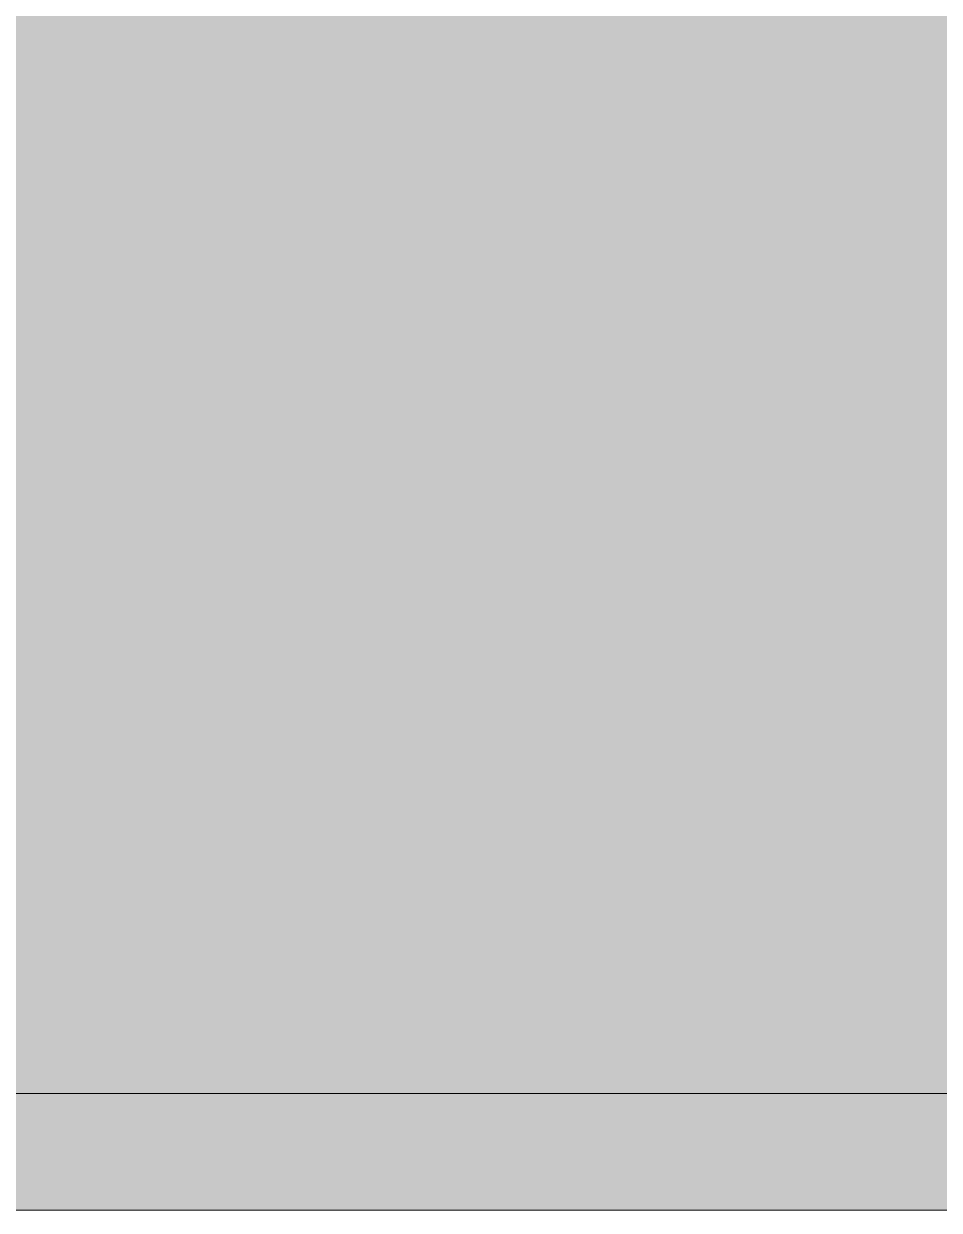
# Model space of a CAD drawing. Header units: inches. Extents: x -4169 to -1846, y 9706 to 12377.
# Drawn here: x -3799.432 to -3798.452, y 10553.189 to 10554.46 of the extents above; entities that cross this region are included whole.
import ezdxf

# ---------------------------------------------------------------- set-up
doc = ezdxf.new("R2010")
doc.units = ezdxf.units.IN
doc.header["$MEASUREMENT"] = 0
for name, color, linetype, lineweight in [('0-1', 7, 'Continuous', 5), ('0-2', 50, 'Continuous', 18), ('I-FURN-1', 250, 'Continuous', 9), ('I-FURN-3', 55, 'Continuous', 9)]:
    doc.layers.add(name, color=color, linetype=linetype, lineweight=lineweight)

# ---------------------------------------------------------------- blocks, each defined once
blk = doc.blocks.new('Entertainment_Center_14771 - Entertainment_Center_14771-1372851-ENLARGED RCP - 3RD FLOOR PLAN')
at = {"layer": 'I-FURN-3'}
for points in [[(13.9962, -6), (36, -6), (36, 10), (18, 10), (18, 6), (-18, 6), (-18, 10), (-36, 10), (-36, -6), (13.2173, -6)], [(24.4721, -6.125), (36, -6.125), (36, -6), (-36, -6), (-36, -6.125), (19, -6.125)]]:
    blk.add_hatch(color=256, dxfattribs=at).paths.add_polyline_path(points, flags=0)
at = {"layer": 'I-FURN-1'}
for p, q in [((36, -6), (-36, -6)), ((36, -6), (-36, -6)), ((-36, -6.125), (36, -6.125))]:
    blk.add_line(p, q, dxfattribs=at)
blk = doc.blocks.new('CTR - 1st Phase - Unit Layouts_rvt-1-ENLARGED RCP - 3RD FLOOR PLAN')
at = {"layer": '0-2'}
blk.add_blockref('Entertainment_Center_14771 - Entertainment_Center_14771-1372851-ENLARGED RCP - 3RD FLOOR PLAN', (-3764.412, 10559.3144), dxfattribs=at)

msp = doc.modelspace()

# ---------------------------------------------------------------- block references
at = {"layer": '0-1'}
msp.add_blockref('CTR - 1st Phase - Unit Layouts_rvt-1-ENLARGED RCP - 3RD FLOOR PLAN', (0, 0), dxfattribs=at)

doc.saveas('drawing.dxf')
